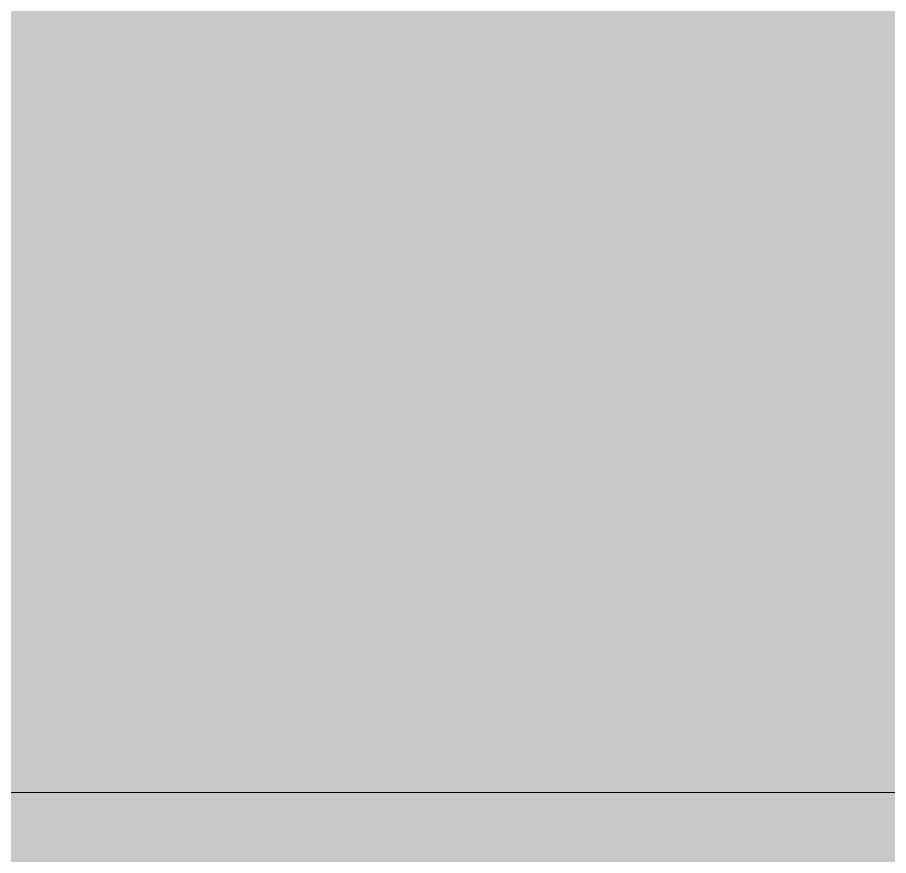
# Model space of a CAD drawing. Header units: millimetres. Extents: x 81773 to 282675, y -8553 to 29000.
# Drawn here: x 117911.5688 to 117911.8443, y 170.98 to 171.2451 of the extents above; entities that cross this region are included whole.
import ezdxf

# ---------------------------------------------------------------- set-up
doc = ezdxf.new("R2010")
doc.units = ezdxf.units.MM
doc.layers.add('A-GENM-3', color=7, linetype='Continuous', lineweight=9, true_color=0x004000)
doc.layers.add('A-WALL-FNSH-1', color=9, linetype='Continuous', lineweight=9, true_color=0x808080)
doc.layers.add('Знаки', color=7, linetype='Continuous', lineweight=9)

# ---------------------------------------------------------------- blocks, each defined once
blk = doc.blocks.new('Плинтус - Плинтус темный _ст_школа_-33053054-План раскладки напольных покрытий 3 этажа в осях 23-33')
at = {"layer": 'A-GENM-3'}
h = blk.add_hatch(color=256, dxfattribs=at)
h.paths.add_polyline_path([(8262.56887, -1.5), (8262.56887, 0), (8261.00011, 0), (8261.00011, -1.5)])
h.paths.add_polyline_path([(7400.75899, -1.5), (7400.75899, 0), (7399.55004, 0), (7399.55004, -1.5)])
h.paths.add_polyline_path([(10565.75894, -1.5), (10565.75894, 0), (10541.24118, 0), (10541.24118, -1.5)])
blk = doc.blocks.new('Зашивка без перфорации М3_2_1 - М3_2_18-32617832-План раскладки напольных покрытий 3 этажа в осях 23-33')
at = {"layer": 'Знаки'}
blk.add_hatch(color=256, dxfattribs=at).paths.add_polyline_path([(612.98773, 171.35897), (-428.19007, 171.35897), (-428.19007, -179.93543), (950.24112, -179.93543), (950.24112, 171.35897), (931.29863, 171.35897)])

msp = doc.modelspace()

# ---------------------------------------------------------------- linework, layer by layer
at = {"layer": 'A-WALL-FNSH-1'}
msp.add_line((124809, 171.00001), (109770.99994, 171.00001), dxfattribs=at)

# ---------------------------------------------------------------- block references
at = {"layer": 'A-GENM-3'}
msp.add_blockref('Плинтус - Плинтус темный _ст_школа_-33053054-План раскладки напольных покрытий 3 этажа в осях 23-33', (109648.99994, 171.50001), dxfattribs=at)
at = {"layer": 'Знаки', "rotation": 180}
msp.add_blockref('Зашивка без перфорации М3_2_1 - М3_2_18-32617832-План раскладки напольных покрытий 3 этажа в осях 23-33', (118861.80993, 341.35898), dxfattribs=at)

doc.saveas('drawing.dxf')
